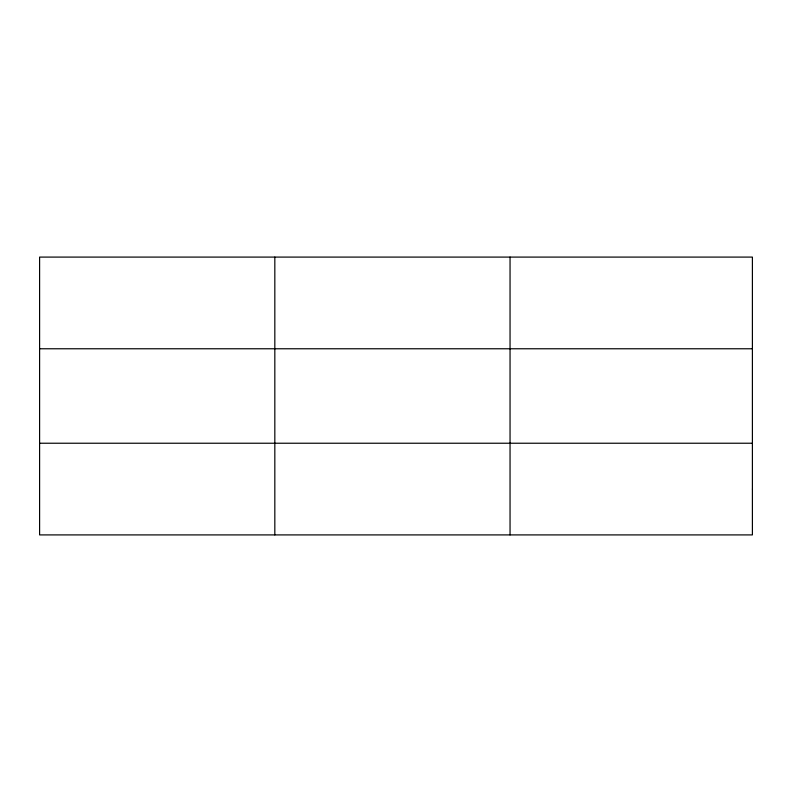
<?xml version="1.0" encoding="UTF-8"?>
<svg xmlns="http://www.w3.org/2000/svg" width="792" height="792" viewBox="0 0 792 792"><rect width="100%" height="100%" fill="white"/><g stroke="black" fill="none" stroke-linecap="round" stroke-linejoin="round"><path stroke-width="1.19" d="M274.824 257.093L274.824 534.907M510.048 257.093L510.048 534.907M39.6 348.767L752.4 348.767M39.6 443.233L752.4 443.233M752.4 489.07L752.4 534.907L39.6 534.907L39.6 257.093L752.4 257.093L752.4 489.07"/></g></svg>
